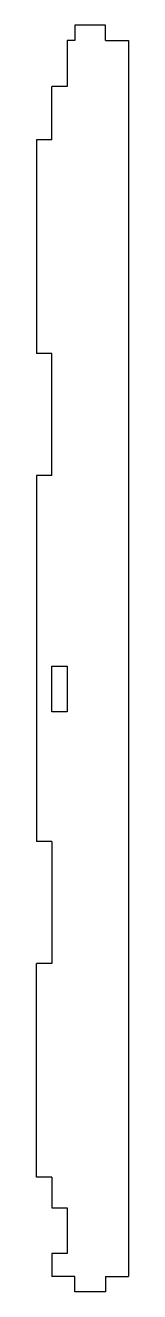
# Model space of a CAD drawing. Header units: millimetres. Extents: x -445 to -415, y -485 to -70.
import ezdxf

# ---------------------------------------------------------------- set-up
doc = ezdxf.new("R2010")
doc.units = ezdxf.units.MM

msp = doc.modelspace()

# ---------------------------------------------------------------- linework, layer by layer
at = {"color": 7, "linetype": 'Continuous', "lineweight": 25}
for p, q in [((-432.5, -70), (-432.5, -75)), ((-422.5, -70), (-432.5, -70)), ((-422.5, -75), (-422.5, -70)), ((-435, -75), (-435, -90)), ((-432.5, -75), (-435, -75)), ((-422.5, -75), (-415, -75)), ((-415, -75), (-415, -480)), ((-440, -107.5), (-440, -90)), ((-435, -90), (-440, -90)), ((-445, -107.5), (-445, -177.5)), ((-440, -107.5), (-445, -107.5)), ((-440, -177.5), (-445, -177.5)), ((-440, -217.5), (-440, -177.5)), ((-445, -217.5), (-445, -337.5)), ((-440, -217.5), (-445, -217.5)), ((-440, -295), (-440, -280)), ((-440, -280), (-435, -280)), ((-435, -280), (-435, -295)), ((-435, -295), (-440, -295)), ((-440, -337.5), (-445, -337.5)), ((-440, -337.5), (-440, -377.5)), ((-445, -447.5), (-445, -377.5)), ((-440, -377.5), (-445, -377.5)), ((-440, -447.5), (-445, -447.5)), ((-440, -447.5), (-440, -457.5)), ((-440, -457.5), (-435, -457.5)), ((-435, -457.5), (-435, -472.5)), ((-440, -472.5), (-440, -480)), ((-435, -472.5), (-440, -472.5)), ((-432.5, -480), (-440, -480)), ((-432.5, -485), (-432.5, -480)), ((-422.5, -480), (-415, -480)), ((-422.5, -480), (-422.5, -485)), ((-422.5, -485), (-432.5, -485))]:
    msp.add_line(p, q, dxfattribs=at)

doc.saveas('drawing.dxf')
